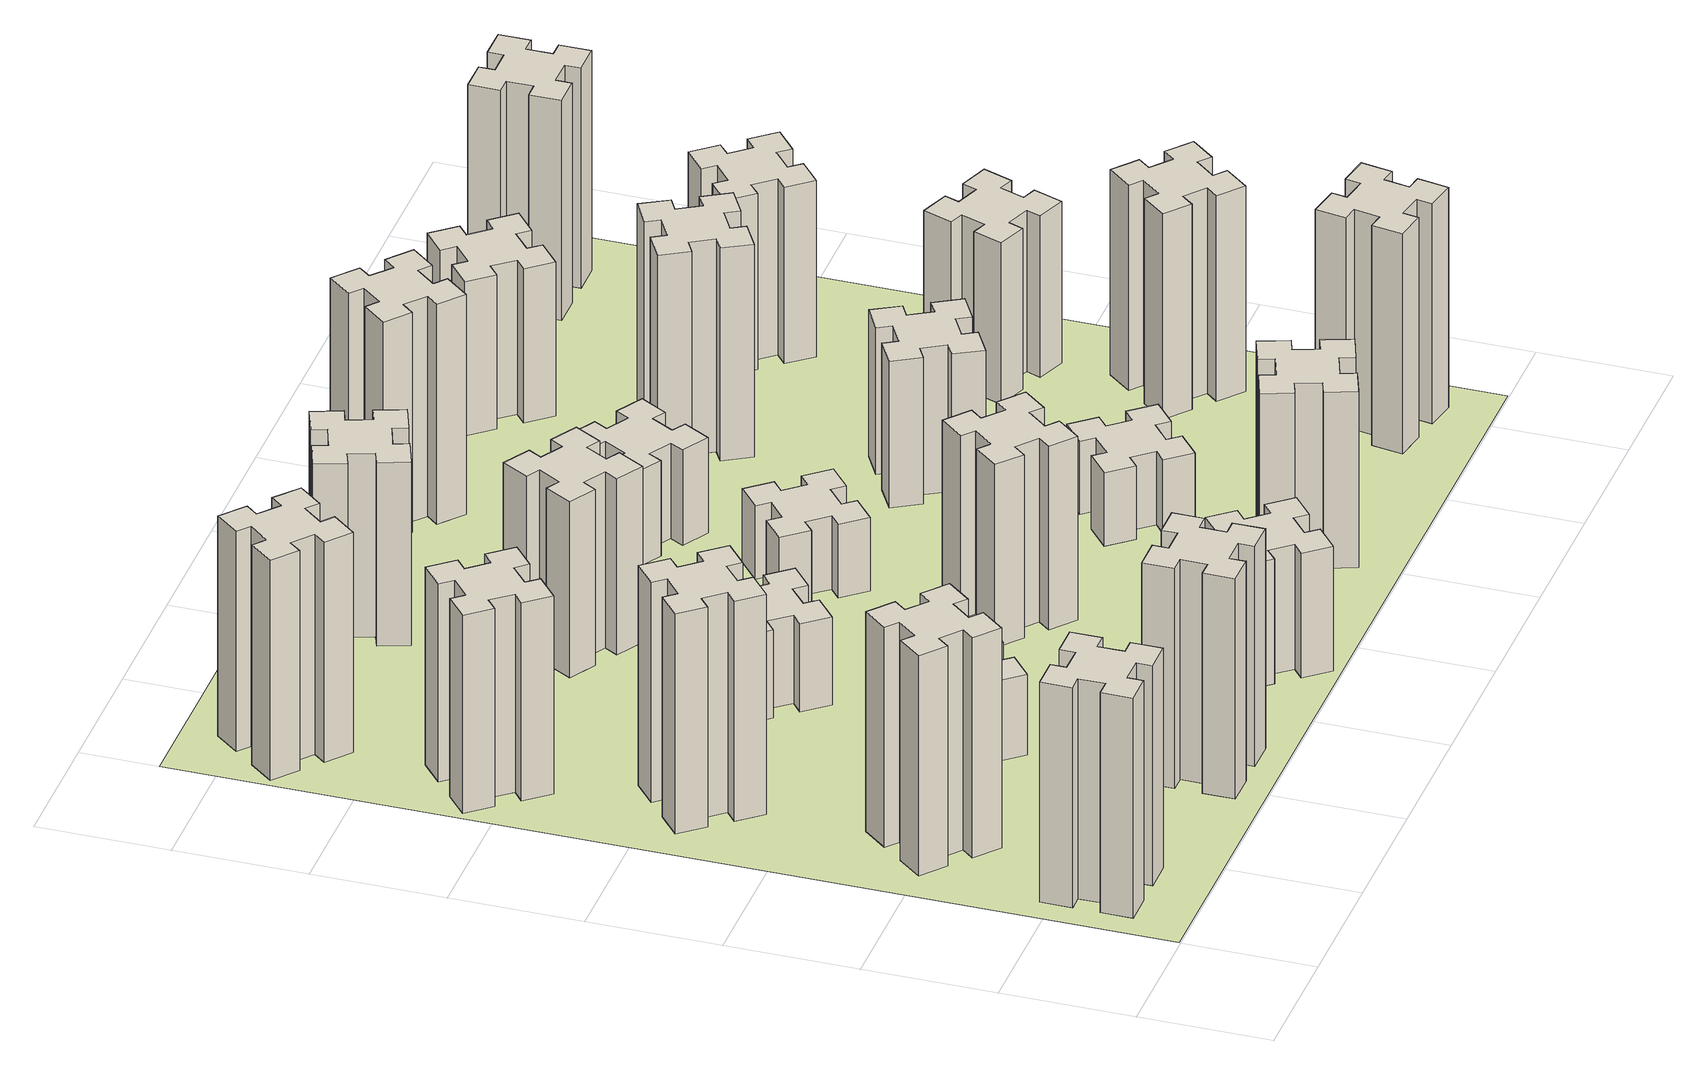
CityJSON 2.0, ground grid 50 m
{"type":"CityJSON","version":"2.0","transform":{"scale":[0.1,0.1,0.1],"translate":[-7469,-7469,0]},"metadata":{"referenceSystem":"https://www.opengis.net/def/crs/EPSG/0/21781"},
"CityObjects":{
"building1":{"type":"Building","attributes":{"class":"1000","function":"1000","usage":"1000","yearOfConstruction":2016,"roofType":"1000","measuredHeight":90,"storeysAboveGround":30,"storeysBelowGround":0},"geometry":[{"type":"Solid","lod":"1","boundaries":[[[[0,1,2,3,4,5,6,7,8,9,10,11,12,13,14,15,16,17,18,19]],[[17,16,20,21]],[[16,15,22,20]],[[15,14,23,22]],[[14,13,24,23]],[[13,12,25,24]],[[12,11,26,25]],[[11,10,27,26]],[[10,9,28,27]],[[9,8,29,28]],[[8,7,30,29]],[[7,6,31,30]],[[6,5,32,31]],[[5,4,33,32]],[[4,3,34,33]],[[3,2,35,34]],[[2,1,36,35]],[[1,0,37,36]],[[0,19,38,37]],[[19,18,39,38]],[[18,17,21,39]],[[24,25,26,27,28,29,30,31,32,33,34,35,36,37,38,39,21,20,22,23]]]]}]},
"building2":{"type":"Building","attributes":{"class":"1000","function":"1000","usage":"1000","yearOfConstruction":2016,"roofType":"1000","measuredHeight":90,"storeysAboveGround":30,"storeysBelowGround":0},"geometry":[{"type":"Solid","lod":"1","boundaries":[[[[40,41,42,43,44,45,46,47,48,49,50,51,52,53,54,55,56,57,58,59]],[[57,56,60,61]],[[56,55,62,60]],[[55,54,63,62]],[[54,53,64,63]],[[53,52,65,64]],[[52,51,66,65]],[[51,50,67,66]],[[50,49,68,67]],[[49,48,69,68]],[[48,47,70,69]],[[47,46,71,70]],[[46,45,72,71]],[[45,44,73,72]],[[44,43,74,73]],[[43,42,75,74]],[[42,41,76,75]],[[41,40,77,76]],[[40,59,78,77]],[[59,58,79,78]],[[58,57,61,79]],[[64,65,66,67,68,69,70,71,72,73,74,75,76,77,78,79,61,60,62,63]]]]}]},
"building3":{"type":"Building","attributes":{"class":"1000","function":"1000","usage":"1000","yearOfConstruction":2016,"roofType":"1000","measuredHeight":90,"storeysAboveGround":30,"storeysBelowGround":0},"geometry":[{"type":"Solid","lod":"1","boundaries":[[[[80,81,82,83,84,85,86,87,88,89,90,91,92,93,94,95,96,97,98,99]],[[97,96,100,101]],[[96,95,102,100]],[[95,94,103,102]],[[94,93,104,103]],[[93,92,105,104]],[[92,91,106,105]],[[91,90,107,106]],[[90,89,108,107]],[[89,88,109,108]],[[88,87,110,109]],[[87,86,111,110]],[[86,85,112,111]],[[85,84,113,112]],[[84,83,114,113]],[[83,82,115,114]],[[82,81,116,115]],[[81,80,117,116]],[[80,99,118,117]],[[99,98,119,118]],[[98,97,101,119]],[[104,105,106,107,108,109,110,111,112,113,114,115,116,117,118,119,101,100,102,103]]]]}]},
"building4":{"type":"Building","attributes":{"class":"1000","function":"1000","usage":"1000","yearOfConstruction":2016,"roofType":"1000","measuredHeight":81,"storeysAboveGround":30,"storeysBelowGround":0},"geometry":[{"type":"Solid","lod":"1","boundaries":[[[[120,121,122,123,124,125,126,127,128,129,130,131,132,133,134,135,136,137,138,139]],[[137,136,140,141]],[[136,135,142,140]],[[135,134,143,142]],[[134,133,144,143]],[[133,132,145,144]],[[132,131,146,145]],[[131,130,147,146]],[[130,129,148,147]],[[129,128,149,148]],[[128,127,150,149]],[[127,126,151,150]],[[126,125,152,151]],[[125,124,153,152]],[[124,123,154,153]],[[123,122,155,154]],[[122,121,156,155]],[[121,120,157,156]],[[120,139,158,157]],[[139,138,159,158]],[[138,137,141,159]],[[144,145,146,147,148,149,150,151,152,153,154,155,156,157,158,159,141,140,142,143]]]]}]},
"building5":{"type":"Building","attributes":{"class":"1000","function":"1000","usage":"1000","yearOfConstruction":2016,"roofType":"1000","measuredHeight":90,"storeysAboveGround":30,"storeysBelowGround":0},"geometry":[{"type":"Solid","lod":"1","boundaries":[[[[160,161,162,163,164,165,166,167,168,169,170,171,172,173,174,175,176,177,178,179]],[[177,176,180,181]],[[176,175,182,180]],[[175,174,183,182]],[[174,173,184,183]],[[173,172,185,184]],[[172,171,186,185]],[[171,170,187,186]],[[170,169,188,187]],[[169,168,189,188]],[[168,167,190,189]],[[167,166,191,190]],[[166,165,192,191]],[[165,164,193,192]],[[164,163,194,193]],[[163,162,195,194]],[[162,161,196,195]],[[161,160,197,196]],[[160,179,198,197]],[[179,178,199,198]],[[178,177,181,199]],[[184,185,186,187,188,189,190,191,192,193,194,195,196,197,198,199,181,180,182,183]]]]}]},
"building6":{"type":"Building","attributes":{"class":"1000","function":"1000","usage":"1000","yearOfConstruction":2016,"roofType":"1000","measuredHeight":90,"storeysAboveGround":30,"storeysBelowGround":0},"geometry":[{"type":"Solid","lod":"1","boundaries":[[[[200,201,202,203,204,205,206,207,208,209,210,211,212,213,214,215,216,217,218,219]],[[217,216,220,221]],[[216,215,222,220]],[[215,214,223,222]],[[214,213,224,223]],[[213,212,225,224]],[[212,211,226,225]],[[211,210,227,226]],[[210,209,228,227]],[[209,208,229,228]],[[208,207,230,229]],[[207,206,231,230]],[[206,205,232,231]],[[205,204,233,232]],[[204,203,234,233]],[[203,202,235,234]],[[202,201,236,235]],[[201,200,237,236]],[[200,219,238,237]],[[219,218,239,238]],[[218,217,221,239]],[[224,225,226,227,228,229,230,231,232,233,234,235,236,237,238,239,221,220,222,223]]]]}]},
"building7":{"type":"Building","attributes":{"class":"1000","function":"1000","usage":"1000","yearOfConstruction":2016,"roofType":"1000","measuredHeight":33,"storeysAboveGround":30,"storeysBelowGround":0},"geometry":[{"type":"Solid","lod":"1","boundaries":[[[[240,241,242,243,244,245,246,247,248,249,250,251,252,253,254,255,256,257,258,259]],[[257,256,260,261]],[[256,255,262,260]],[[255,254,263,262]],[[254,253,264,263]],[[253,252,265,264]],[[252,251,266,265]],[[251,250,267,266]],[[250,249,268,267]],[[249,248,269,268]],[[248,247,270,269]],[[247,246,271,270]],[[246,245,272,271]],[[245,244,273,272]],[[244,243,274,273]],[[243,242,275,274]],[[242,241,276,275]],[[241,240,277,276]],[[240,259,278,277]],[[259,258,279,278]],[[258,257,261,279]],[[264,265,266,267,268,269,270,271,272,273,274,275,276,277,278,279,261,260,262,263]]]]}]},
"building8":{"type":"Building","attributes":{"class":"1000","function":"1000","usage":"1000","yearOfConstruction":2016,"roofType":"1000","measuredHeight":36,"storeysAboveGround":30,"storeysBelowGround":0},"geometry":[{"type":"Solid","lod":"1","boundaries":[[[[280,281,282,283,284,285,286,287,288,289,290,291,292,293,294,295,296,297,298,299]],[[297,296,300,301]],[[296,295,302,300]],[[295,294,303,302]],[[294,293,304,303]],[[293,292,305,304]],[[292,291,306,305]],[[291,290,307,306]],[[290,289,308,307]],[[289,288,309,308]],[[288,287,310,309]],[[287,286,311,310]],[[286,285,312,311]],[[285,284,313,312]],[[284,283,314,313]],[[283,282,315,314]],[[282,281,316,315]],[[281,280,317,316]],[[280,299,318,317]],[[299,298,319,318]],[[298,297,301,319]],[[304,305,306,307,308,309,310,311,312,313,314,315,316,317,318,319,301,300,302,303]]]]}]},
"building9":{"type":"Building","attributes":{"class":"1000","function":"1000","usage":"1000","yearOfConstruction":2016,"roofType":"1000","measuredHeight":51,"storeysAboveGround":30,"storeysBelowGround":0},"geometry":[{"type":"Solid","lod":"1","boundaries":[[[[320,321,322,323,324,325,326,327,328,329,330,331,332,333,334,335,336,337,338,339]],[[337,336,340,341]],[[336,335,342,340]],[[335,334,343,342]],[[334,333,344,343]],[[333,332,345,344]],[[332,331,346,345]],[[331,330,347,346]],[[330,329,348,347]],[[329,328,349,348]],[[328,327,350,349]],[[327,326,351,350]],[[326,325,352,351]],[[325,324,353,352]],[[324,323,354,353]],[[323,322,355,354]],[[322,321,356,355]],[[321,320,357,356]],[[320,339,358,357]],[[339,338,359,358]],[[338,337,341,359]],[[344,345,346,347,348,349,350,351,352,353,354,355,356,357,358,359,341,340,342,343]]]]}]},
"building10":{"type":"Building","attributes":{"class":"1000","function":"1000","usage":"1000","yearOfConstruction":2016,"roofType":"1000","measuredHeight":72,"storeysAboveGround":30,"storeysBelowGround":0},"geometry":[{"type":"Solid","lod":"1","boundaries":[[[[360,361,362,363,364,365,366,367,368,369,370,371,372,373,374,375,376,377,378,379]],[[377,376,380,381]],[[376,375,382,380]],[[375,374,383,382]],[[374,373,384,383]],[[373,372,385,384]],[[372,371,386,385]],[[371,370,387,386]],[[370,369,388,387]],[[369,368,389,388]],[[368,367,390,389]],[[367,366,391,390]],[[366,365,392,391]],[[365,364,393,392]],[[364,363,394,393]],[[363,362,395,394]],[[362,361,396,395]],[[361,360,397,396]],[[360,379,398,397]],[[379,378,399,398]],[[378,377,381,399]],[[384,385,386,387,388,389,390,391,392,393,394,395,396,397,398,399,381,380,382,383]]]]}]},
"building11":{"type":"Building","attributes":{"class":"1000","function":"1000","usage":"1000","yearOfConstruction":2016,"roofType":"1000","measuredHeight":75,"storeysAboveGround":30,"storeysBelowGround":0},"geometry":[{"type":"Solid","lod":"1","boundaries":[[[[400,401,402,403,404,405,406,407,408,409,410,411,412,413,414,415,416,417,418,419]],[[417,416,420,421]],[[416,415,422,420]],[[415,414,423,422]],[[414,413,424,423]],[[413,412,425,424]],[[412,411,426,425]],[[411,410,427,426]],[[410,409,428,427]],[[409,408,429,428]],[[408,407,430,429]],[[407,406,431,430]],[[406,405,432,431]],[[405,404,433,432]],[[404,403,434,433]],[[403,402,435,434]],[[402,401,436,435]],[[401,400,437,436]],[[400,419,438,437]],[[419,418,439,438]],[[418,417,421,439]],[[424,425,426,427,428,429,430,431,432,433,434,435,436,437,438,439,421,420,422,423]]]]}]},
"building12":{"type":"Building","attributes":{"class":"1000","function":"1000","usage":"1000","yearOfConstruction":2016,"roofType":"1000","measuredHeight":75,"storeysAboveGround":30,"storeysBelowGround":0},"geometry":[{"type":"Solid","lod":"1","boundaries":[[[[440,441,442,443,444,445,446,447,448,449,450,451,452,453,454,455,456,457,458,459]],[[457,456,460,461]],[[456,455,462,460]],[[455,454,463,462]],[[454,453,464,463]],[[453,452,465,464]],[[452,451,466,465]],[[451,450,467,466]],[[450,449,468,467]],[[449,448,469,468]],[[448,447,470,469]],[[447,446,471,470]],[[446,445,472,471]],[[445,444,473,472]],[[444,443,474,473]],[[443,442,475,474]],[[442,441,476,475]],[[441,440,477,476]],[[440,459,478,477]],[[459,458,479,478]],[[458,457,461,479]],[[464,465,466,467,468,469,470,471,472,473,474,475,476,477,478,479,461,460,462,463]]]]}]},
"building13":{"type":"Building","attributes":{"class":"1000","function":"1000","usage":"1000","yearOfConstruction":2016,"roofType":"1000","measuredHeight":30,"storeysAboveGround":30,"storeysBelowGround":0},"geometry":[{"type":"Solid","lod":"1","boundaries":[[[[480,481,482,483,484,485,486,487,488,489,490,491,492,493,494,495,496,497,498,499]],[[497,496,500,501]],[[496,495,502,500]],[[495,494,503,502]],[[494,493,504,503]],[[493,492,505,504]],[[492,491,506,505]],[[491,490,507,506]],[[490,489,508,507]],[[489,488,509,508]],[[488,487,510,509]],[[487,486,511,510]],[[486,485,512,511]],[[485,484,513,512]],[[484,483,514,513]],[[483,482,515,514]],[[482,481,516,515]],[[481,480,517,516]],[[480,499,518,517]],[[499,498,519,518]],[[498,497,501,519]],[[504,505,506,507,508,509,510,511,512,513,514,515,516,517,518,519,501,500,502,503]]]]}]},
"building14":{"type":"Building","attributes":{"class":"1000","function":"1000","usage":"1000","yearOfConstruction":2016,"roofType":"1000","measuredHeight":72,"storeysAboveGround":30,"storeysBelowGround":0},"geometry":[{"type":"Solid","lod":"1","boundaries":[[[[520,521,522,523,524,525,526,527,528,529,530,531,532,533,534,535,536,537,538,539]],[[537,536,540,541]],[[536,535,542,540]],[[535,534,543,542]],[[534,533,544,543]],[[533,532,545,544]],[[532,531,546,545]],[[531,530,547,546]],[[530,529,548,547]],[[529,528,549,548]],[[528,527,550,549]],[[527,526,551,550]],[[526,525,552,551]],[[525,524,553,552]],[[524,523,554,553]],[[523,522,555,554]],[[522,521,556,555]],[[521,520,557,556]],[[520,539,558,557]],[[539,538,559,558]],[[538,537,541,559]],[[544,545,546,547,548,549,550,551,552,553,554,555,556,557,558,559,541,540,542,543]]]]}]},
"building15":{"type":"Building","attributes":{"class":"1000","function":"1000","usage":"1000","yearOfConstruction":2016,"roofType":"1000","measuredHeight":39,"storeysAboveGround":30,"storeysBelowGround":0},"geometry":[{"type":"Solid","lod":"1","boundaries":[[[[560,561,562,563,564,565,566,567,568,569,570,571,572,573,574,575,576,577,578,579]],[[577,576,580,581]],[[576,575,582,580]],[[575,574,583,582]],[[574,573,584,583]],[[573,572,585,584]],[[572,571,586,585]],[[571,570,587,586]],[[570,569,588,587]],[[569,568,589,588]],[[568,567,590,589]],[[567,566,591,590]],[[566,565,592,591]],[[565,564,593,592]],[[564,563,594,593]],[[563,562,595,594]],[[562,561,596,595]],[[561,560,597,596]],[[560,579,598,597]],[[579,578,599,598]],[[578,577,581,599]],[[584,585,586,587,588,589,590,591,592,593,594,595,596,597,598,599,581,580,582,583]]]]}]},
"building16":{"type":"Building","attributes":{"class":"1000","function":"1000","usage":"1000","yearOfConstruction":2016,"roofType":"1000","measuredHeight":90,"storeysAboveGround":30,"storeysBelowGround":0},"geometry":[{"type":"Solid","lod":"1","boundaries":[[[[600,601,602,603,604,605,606,607,608,609,610,611,612,613,614,615,616,617,618,619]],[[617,616,620,621]],[[616,615,622,620]],[[615,614,623,622]],[[614,613,624,623]],[[613,612,625,624]],[[612,611,626,625]],[[611,610,627,626]],[[610,609,628,627]],[[609,608,629,628]],[[608,607,630,629]],[[607,606,631,630]],[[606,605,632,631]],[[605,604,633,632]],[[604,603,634,633]],[[603,602,635,634]],[[602,601,636,635]],[[601,600,637,636]],[[600,619,638,637]],[[619,618,639,638]],[[618,617,621,639]],[[624,625,626,627,628,629,630,631,632,633,634,635,636,637,638,639,621,620,622,623]]]]}]},
"building17":{"type":"Building","attributes":{"class":"1000","function":"1000","usage":"1000","yearOfConstruction":2016,"roofType":"1000","measuredHeight":30,"storeysAboveGround":30,"storeysBelowGround":0},"geometry":[{"type":"Solid","lod":"1","boundaries":[[[[640,641,642,643,644,645,646,647,648,649,650,651,652,653,654,655,656,657,658,659]],[[657,656,660,661]],[[656,655,662,660]],[[655,654,663,662]],[[654,653,664,663]],[[653,652,665,664]],[[652,651,666,665]],[[651,650,667,666]],[[650,649,668,667]],[[649,648,669,668]],[[648,647,670,669]],[[647,646,671,670]],[[646,645,672,671]],[[645,644,673,672]],[[644,643,674,673]],[[643,642,675,674]],[[642,641,676,675]],[[641,640,677,676]],[[640,659,678,677]],[[659,658,679,678]],[[658,657,661,679]],[[664,665,666,667,668,669,670,671,672,673,674,675,676,677,678,679,661,660,662,663]]]]}]},
"building18":{"type":"Building","attributes":{"class":"1000","function":"1000","usage":"1000","yearOfConstruction":2016,"roofType":"1000","measuredHeight":60,"storeysAboveGround":30,"storeysBelowGround":0},"geometry":[{"type":"Solid","lod":"1","boundaries":[[[[680,681,682,683,684,685,686,687,688,689,690,691,692,693,694,695,696,697,698,699]],[[697,696,700,701]],[[696,695,702,700]],[[695,694,703,702]],[[694,693,704,703]],[[693,692,705,704]],[[692,691,706,705]],[[691,690,707,706]],[[690,689,708,707]],[[689,688,709,708]],[[688,687,710,709]],[[687,686,711,710]],[[686,685,712,711]],[[685,684,713,712]],[[684,683,714,713]],[[683,682,715,714]],[[682,681,716,715]],[[681,680,717,716]],[[680,699,718,717]],[[699,698,719,718]],[[698,697,701,719]],[[704,705,706,707,708,709,710,711,712,713,714,715,716,717,718,719,701,700,702,703]]]]}]},
"building19":{"type":"Building","attributes":{"class":"1000","function":"1000","usage":"1000","yearOfConstruction":2016,"roofType":"1000","measuredHeight":87,"storeysAboveGround":30,"storeysBelowGround":0},"geometry":[{"type":"Solid","lod":"1","boundaries":[[[[720,721,722,723,724,725,726,727,728,729,730,731,732,733,734,735,736,737,738,739]],[[737,736,740,741]],[[736,735,742,740]],[[735,734,743,742]],[[734,733,744,743]],[[733,732,745,744]],[[732,731,746,745]],[[731,730,747,746]],[[730,729,748,747]],[[729,728,749,748]],[[728,727,750,749]],[[727,726,751,750]],[[726,725,752,751]],[[725,724,753,752]],[[724,723,754,753]],[[723,722,755,754]],[[722,721,756,755]],[[721,720,757,756]],[[720,739,758,757]],[[739,738,759,758]],[[738,737,741,759]],[[744,745,746,747,748,749,750,751,752,753,754,755,756,757,758,759,741,740,742,743]]]]}]},
"building20":{"type":"Building","attributes":{"class":"1000","function":"1000","usage":"1000","yearOfConstruction":2016,"roofType":"1000","measuredHeight":90,"storeysAboveGround":30,"storeysBelowGround":0},"geometry":[{"type":"Solid","lod":"1","boundaries":[[[[760,761,762,763,764,765,766,767,768,769,770,771,772,773,774,775,776,777,778,779]],[[777,776,780,781]],[[776,775,782,780]],[[775,774,783,782]],[[774,773,784,783]],[[773,772,785,784]],[[772,771,786,785]],[[771,770,787,786]],[[770,769,788,787]],[[769,768,789,788]],[[768,767,790,789]],[[767,766,791,790]],[[766,765,792,791]],[[765,764,793,792]],[[764,763,794,793]],[[763,762,795,794]],[[762,761,796,795]],[[761,760,797,796]],[[760,779,798,797]],[[779,778,799,798]],[[778,777,781,799]],[[784,785,786,787,788,789,790,791,792,793,794,795,796,797,798,799,781,780,782,783]]]]}]},
"building21":{"type":"Building","attributes":{"class":"1000","function":"1000","usage":"1000","yearOfConstruction":2016,"roofType":"1000","measuredHeight":63,"storeysAboveGround":30,"storeysBelowGround":0},"geometry":[{"type":"Solid","lod":"1","boundaries":[[[[800,801,802,803,804,805,806,807,808,809,810,811,812,813,814,815,816,817,818,819]],[[817,816,820,821]],[[816,815,822,820]],[[815,814,823,822]],[[814,813,824,823]],[[813,812,825,824]],[[812,811,826,825]],[[811,810,827,826]],[[810,809,828,827]],[[809,808,829,828]],[[808,807,830,829]],[[807,806,831,830]],[[806,805,832,831]],[[805,804,833,832]],[[804,803,834,833]],[[803,802,835,834]],[[802,801,836,835]],[[801,800,837,836]],[[800,819,838,837]],[[819,818,839,838]],[[818,817,821,839]],[[824,825,826,827,828,829,830,831,832,833,834,835,836,837,838,839,821,820,822,823]]]]}]},
"building22":{"type":"Building","attributes":{"class":"1000","function":"1000","usage":"1000","yearOfConstruction":2016,"roofType":"1000","measuredHeight":84,"storeysAboveGround":30,"storeysBelowGround":0},"geometry":[{"type":"Solid","lod":"1","boundaries":[[[[840,841,842,843,844,845,846,847,848,849,850,851,852,853,854,855,856,857,858,859]],[[857,856,860,861]],[[856,855,862,860]],[[855,854,863,862]],[[854,853,864,863]],[[853,852,865,864]],[[852,851,866,865]],[[851,850,867,866]],[[850,849,868,867]],[[849,848,869,868]],[[848,847,870,869]],[[847,846,871,870]],[[846,845,872,871]],[[845,844,873,872]],[[844,843,874,873]],[[843,842,875,874]],[[842,841,876,875]],[[841,840,877,876]],[[840,859,878,877]],[[859,858,879,878]],[[858,857,861,879]],[[864,865,866,867,868,869,870,871,872,873,874,875,876,877,878,879,861,860,862,863]]]]}]},
"building23":{"type":"Building","attributes":{"class":"1000","function":"1000","usage":"1000","yearOfConstruction":2016,"roofType":"1000","measuredHeight":66,"storeysAboveGround":30,"storeysBelowGround":0},"geometry":[{"type":"Solid","lod":"1","boundaries":[[[[880,881,882,883,884,885,886,887,888,889,890,891,892,893,894,895,896,897,898,899]],[[897,896,900,901]],[[896,895,902,900]],[[895,894,903,902]],[[894,893,904,903]],[[893,892,905,904]],[[892,891,906,905]],[[891,890,907,906]],[[890,889,908,907]],[[889,888,909,908]],[[888,887,910,909]],[[887,886,911,910]],[[886,885,912,911]],[[885,884,913,912]],[[884,883,914,913]],[[883,882,915,914]],[[882,881,916,915]],[[881,880,917,916]],[[880,899,918,917]],[[899,898,919,918]],[[898,897,901,919]],[[904,905,906,907,908,909,910,911,912,913,914,915,916,917,918,919,901,900,902,903]]]]}]},
"building24":{"type":"Building","attributes":{"class":"1000","function":"1000","usage":"1000","yearOfConstruction":2016,"roofType":"1000","measuredHeight":72,"storeysAboveGround":30,"storeysBelowGround":0},"geometry":[{"type":"Solid","lod":"1","boundaries":[[[[920,921,922,923,924,925,926,927,928,929,930,931,932,933,934,935,936,937,938,939]],[[937,936,940,941]],[[936,935,942,940]],[[935,934,943,942]],[[934,933,944,943]],[[933,932,945,944]],[[932,931,946,945]],[[931,930,947,946]],[[930,929,948,947]],[[929,928,949,948]],[[928,927,950,949]],[[927,926,951,950]],[[926,925,952,951]],[[925,924,953,952]],[[924,923,954,953]],[[923,922,955,954]],[[922,921,956,955]],[[921,920,957,956]],[[920,939,958,957]],[[939,938,959,958]],[[938,937,941,959]],[[944,945,946,947,948,949,950,951,952,953,954,955,956,957,958,959,941,940,942,943]]]]}]},
"building25":{"type":"Building","attributes":{"class":"1000","function":"1000","usage":"1000","yearOfConstruction":2016,"roofType":"1000","measuredHeight":90,"storeysAboveGround":30,"storeysBelowGround":0},"geometry":[{"type":"Solid","lod":"1","boundaries":[[[[960,961,962,963,964,965,966,967,968,969,970,971,972,973,974,975,976,977,978,979]],[[977,976,980,981]],[[976,975,982,980]],[[975,974,983,982]],[[974,973,984,983]],[[973,972,985,984]],[[972,971,986,985]],[[971,970,987,986]],[[970,969,988,987]],[[969,968,989,988]],[[968,967,990,989]],[[967,966,991,990]],[[966,965,992,991]],[[965,964,993,992]],[[964,963,994,993]],[[963,962,995,994]],[[962,961,996,995]],[[961,960,997,996]],[[960,979,998,997]],[[979,978,999,998]],[[978,977,981,999]],[[984,985,986,987,988,989,990,991,992,993,994,995,996,997,998,999,981,980,982,983]]]]}]},
"landuse1":{"type":"LandUse","attributes":{"name":"plot1","function":"1010"},"geometry":[{"type":"MultiSurface","lod":"1","boundaries":[[[1000,1001,1002,1003]]]}]}
},
"vertices":[
[165,425,0],[165,325,0],[105,325,0],[105,205,0],[225,205,0],[225,265,0],[325,265,0],[325,205,0],[445,205,0],[445,325,0],[385,325,0],[385,425,0],[445,425,0],[445,545,0],[325,545,0],[325,485,0],[225,485,0],[225,545,0],[105,545,0],[105,425,0],[225,485,900],[225,545,900],[325,485,900],[325,545,900],[445,545,900],[445,425,900],[385,425,900],[385,325,900],[445,325,900],[445,205,900],[325,205,900],[325,265,900],[225,265,900],[225,205,900],[105,205,900],[105,325,900],[165,325,900],[165,425,900],[105,425,900],[105,545,900],
[484,1067,0],[408,1132,0],[446,1178,0],[354,1255,0],[277,1163,0],[323,1124,0],[259,1048,0],[213,1086,0],[136,994,0],[228,917,0],[266,963,0],[343,899,0],[304,853,0],[396,776,0],[473,868,0],[427,906,0],[492,983,0],[538,944,0],[615,1036,0],[523,1113,0],[492,983,900],[538,944,900],[427,906,900],[473,868,900],[396,776,900],[304,853,900],[343,899,900],[266,963,900],[228,917,900],[136,994,900],[213,1086,900],[259,1048,900],[323,1124,900],[277,1163,900],[354,1255,900],[446,1178,900],[408,1132,900],[484,1067,900],[523,1113,900],[615,1036,900],
[492,1888,0],[427,1964,0],[473,2003,0],[396,2095,0],[304,2018,0],[343,1972,0],[266,1907,0],[228,1953,0],[136,1876,0],[213,1784,0],[259,1823,0],[323,1746,0],[277,1708,0],[354,1616,0],[446,1693,0],[408,1739,0],[484,1803,0],[523,1757,0],[615,1834,0],[538,1926,0],[484,1803,900],[523,1757,900],[408,1739,900],[446,1693,900],[354,1616,900],[277,1708,900],[323,1746,900],[259,1823,900],[213,1784,900],[136,1876,900],[228,1953,900],[266,1907,900],[343,1972,900],[304,2018,900],[396,2095,900],[473,2003,900],[427,1964,900],[492,1888,900],[538,1926,900],[615,1834,900],
[243,2712,0],[166,2647,0],[128,2693,0],[36,2616,0],[113,2524,0],[159,2563,0],[223,2486,0],[177,2448,0],[254,2356,0],[346,2433,0],[308,2479,0],[384,2543,0],[423,2497,0],[515,2574,0],[438,2666,0],[392,2628,0],[327,2704,0],[373,2743,0],[296,2835,0],[204,2758,0],[327,2704,810],[373,2743,810],[392,2628,810],[438,2666,810],[515,2574,810],[423,2497,810],[384,2543,810],[308,2479,810],[346,2433,810],[254,2356,810],[177,2448,810],[223,2486,810],[159,2563,810],[113,2524,810],[36,2616,810],[128,2693,810],[166,2647,810],[243,2712,810],[204,2758,810],[296,2835,810],
[1225,225,0],[1225,325,0],[1285,325,0],[1285,445,0],[1165,445,0],[1165,385,0],[1065,385,0],[1065,445,0],[945,445,0],[945,325,0],[1005,325,0],[1005,225,0],[945,225,0],[945,105,0],[1065,105,0],[1065,165,0],[1165,165,0],[1165,105,0],[1285,105,0],[1285,225,0],[1165,165,900],[1165,105,900],[1065,165,900],[1065,105,900],[945,105,900],[945,225,900],[1005,225,900],[1005,325,900],[945,325,900],[945,445,900],[1065,445,900],[1065,385,900],[1165,385,900],[1165,445,900],[1285,445,900],[1285,325,900],[1225,325,900],[1225,225,900],[1285,225,900],[1285,105,900],
[384,3387,0],[308,3452,0],[346,3498,0],[254,3575,0],[177,3483,0],[223,3444,0],[159,3368,0],[113,3406,0],[36,3314,0],[128,3237,0],[166,3283,0],[243,3219,0],[204,3173,0],[296,3096,0],[373,3188,0],[327,3226,0],[392,3303,0],[438,3264,0],[515,3356,0],[423,3433,0],[392,3303,900],[438,3264,900],[327,3226,900],[373,3188,900],[296,3096,900],[204,3173,900],[243,3219,900],[166,3283,900],[128,3237,900],[36,3314,900],[113,3406,900],[159,3368,900],[223,3444,900],[177,3483,900],[254,3575,900],[346,3498,900],[308,3452,900],[384,3387,900],[423,3433,900],[515,3356,900],
[983,1232,0],[906,1167,0],[868,1213,0],[776,1136,0],[853,1044,0],[899,1083,0],[963,1006,0],[917,968,0],[994,876,0],[1086,953,0],[1048,999,0],[1124,1063,0],[1163,1017,0],[1255,1094,0],[1178,1186,0],[1132,1148,0],[1067,1224,0],[1113,1263,0],[1036,1355,0],[944,1278,0],[1067,1224,330],[1113,1263,330],[1132,1148,330],[1178,1186,330],[1255,1094,330],[1163,1017,330],[1124,1063,330],[1048,999,330],[1086,953,330],[994,876,330],[917,968,330],[963,1006,330],[899,1083,330],[853,1044,330],[776,1136,330],[868,1213,330],[906,1167,330],[983,1232,330],[944,1278,330],[1036,1355,330],
[1083,1972,0],[1006,1907,0],[968,1953,0],[876,1876,0],[953,1784,0],[999,1823,0],[1063,1746,0],[1017,1708,0],[1094,1616,0],[1186,1693,0],[1148,1739,0],[1224,1803,0],[1263,1757,0],[1355,1834,0],[1278,1926,0],[1232,1888,0],[1167,1964,0],[1213,2003,0],[1136,2095,0],[1044,2018,0],[1167,1964,360],[1213,2003,360],[1232,1888,360],[1278,1926,360],[1355,1834,360],[1263,1757,360],[1224,1803,360],[1148,1739,360],[1186,1693,360],[1094,1616,360],[1017,1708,360],[1063,1746,360],[999,1823,360],[953,1784,360],[876,1876,360],[968,1953,360],[1006,1907,360],[1083,1972,360],[1044,2018,360],[1136,2095,360],
[1739,243,0],[1803,166,0],[1757,128,0],[1834,36,0],[1926,113,0],[1888,159,0],[1964,223,0],[2003,177,0],[2095,254,0],[2018,346,0],[1972,308,0],[1907,384,0],[1953,423,0],[1876,515,0],[1784,438,0],[1823,392,0],[1746,327,0],[1708,373,0],[1616,296,0],[1693,204,0],[1746,327,510],[1708,373,510],[1823,392,510],[1784,438,510],[1876,515,510],[1953,423,510],[1907,384,510],[1972,308,510],[2018,346,510],[2095,254,510],[2003,177,510],[1964,223,510],[1888,159,510],[1926,113,510],[1834,36,510],[1757,128,510],[1803,166,510],[1739,243,510],[1693,204,510],[1616,296,510],
[1314,2666,0],[1227,2716,0],[1257,2768,0],[1153,2828,0],[1093,2724,0],[1145,2694,0],[1095,2607,0],[1043,2637,0],[983,2533,0],[1087,2473,0],[1117,2525,0],[1204,2475,0],[1174,2423,0],[1278,2363,0],[1338,2467,0],[1286,2497,0],[1336,2584,0],[1388,2554,0],[1448,2658,0],[1344,2718,0],[1336,2584,720],[1388,2554,720],[1286,2497,720],[1338,2467,720],[1278,2363,720],[1174,2423,720],[1204,2475,720],[1117,2525,720],[1087,2473,720],[983,2533,720],[1043,2637,720],[1095,2607,720],[1145,2694,720],[1093,2724,720],[1153,2828,720],[1257,2768,720],[1227,2716,720],[1314,2666,720],[1344,2718,720],[1448,2658,720],
[1125,3456,0],[1031,3422,0],[1010,3478,0],[897,3437,0],[939,3324,0],[995,3345,0],[1029,3251,0],[973,3230,0],[1014,3117,0],[1127,3159,0],[1106,3215,0],[1200,3249,0],[1220,3193,0],[1333,3234,0],[1292,3347,0],[1236,3326,0],[1202,3420,0],[1258,3440,0],[1217,3553,0],[1104,3512,0],[1202,3420,750],[1258,3440,750],[1236,3326,750],[1292,3347,750],[1333,3234,750],[1220,3193,750],[1200,3249,750],[1106,3215,750],[1127,3159,750],[1014,3117,750],[973,3230,750],[1029,3251,750],[995,3345,750],[939,3324,750],[897,3437,750],[1010,3478,750],[1031,3422,750],[1125,3456,750],[1104,3512,750],[1217,3553,750],
[1803,1324,0],[1739,1248,0],[1693,1286,0],[1616,1194,0],[1708,1117,0],[1746,1163,0],[1823,1099,0],[1784,1053,0],[1876,976,0],[1953,1068,0],[1907,1106,0],[1972,1183,0],[2018,1144,0],[2095,1236,0],[2003,1313,0],[1964,1267,0],[1888,1332,0],[1926,1378,0],[1834,1455,0],[1757,1363,0],[1888,1332,750],[1926,1378,750],[1964,1267,750],[2003,1313,750],[2095,1236,750],[2018,1144,750],[1972,1183,750],[1907,1106,750],[1953,1068,750],[1876,976,750],[1784,1053,750],[1823,1099,750],[1746,1163,750],[1708,1117,750],[1616,1194,750],[1693,1286,750],[1739,1248,750],[1803,1324,750],[1757,1363,750],[1834,1455,750],
[1972,1988,0],[1907,2064,0],[1953,2103,0],[1876,2195,0],[1784,2118,0],[1823,2072,0],[1746,2007,0],[1708,2053,0],[1616,1976,0],[1693,1884,0],[1739,1923,0],[1803,1846,0],[1757,1808,0],[1834,1716,0],[1926,1793,0],[1888,1839,0],[1964,1903,0],[2003,1857,0],[2095,1934,0],[2018,2026,0],[1964,1903,300],[2003,1857,300],[1888,1839,300],[1926,1793,300],[1834,1716,300],[1757,1808,300],[1803,1846,300],[1739,1923,300],[1693,1884,300],[1616,1976,300],[1708,2053,300],[1746,2007,300],[1823,2072,300],[1784,2118,300],[1876,2195,300],[1953,2103,300],[1907,2064,300],[1972,1988,300],[2018,2026,300],[2095,1934,300],
[2586,255,0],[2680,289,0],[2700,233,0],[2813,274,0],[2772,387,0],[2716,366,0],[2682,460,0],[2738,480,0],[2697,593,0],[2584,552,0],[2605,496,0],[2511,462,0],[2490,518,0],[2377,477,0],[2419,364,0],[2475,385,0],[2509,291,0],[2453,270,0],[2494,157,0],[2607,199,0],[2509,291,720],[2453,270,720],[2475,385,720],[2419,364,720],[2377,477,720],[2490,518,720],[2511,462,720],[2605,496,720],[2584,552,720],[2697,593,720],[2738,480,720],[2682,460,720],[2716,366,720],[2772,387,720],[2813,274,720],[2700,233,720],[2680,289,720],[2586,255,720],[2607,199,720],[2494,157,720],
[2026,2497,0],[2076,2584,0],[2128,2554,0],[2188,2658,0],[2084,2718,0],[2054,2666,0],[1967,2716,0],[1997,2768,0],[1893,2828,0],[1833,2724,0],[1885,2694,0],[1835,2607,0],[1783,2637,0],[1723,2533,0],[1827,2473,0],[1857,2525,0],[1944,2475,0],[1914,2423,0],[2018,2363,0],[2078,2467,0],[1944,2475,390],[1914,2423,390],[1857,2525,390],[1827,2473,390],[1723,2533,390],[1783,2637,390],[1835,2607,390],[1885,2694,390],[1833,2724,390],[1893,2828,390],[1997,2768,390],[1967,2716,390],[2054,2666,390],[2084,2718,390],[2188,2658,390],[2128,2554,390],[2076,2584,390],[2026,2497,390],[2078,2467,390],[2018,2363,390],
[1746,3383,0],[1823,3319,0],[1784,3273,0],[1876,3196,0],[1953,3288,0],[1907,3326,0],[1972,3403,0],[2018,3364,0],[2095,3456,0],[2003,3533,0],[1964,3487,0],[1888,3552,0],[1926,3598,0],[1834,3675,0],[1757,3583,0],[1803,3544,0],[1739,3468,0],[1693,3506,0],[1616,3414,0],[1708,3337,0],[1739,3468,900],[1693,3506,900],[1803,3544,900],[1757,3583,900],[1834,3675,900],[1926,3598,900],[1888,3552,900],[1964,3487,900],[2003,3533,900],[2095,3456,900],[2018,3364,900],[1972,3403,900],[1907,3326,900],[1953,3288,900],[1876,3196,900],[1784,3273,900],[1823,3319,900],[1746,3383,900],[1708,3337,900],[1616,3414,900],
[2563,1132,0],[2486,1067,0],[2448,1113,0],[2356,1036,0],[2433,944,0],[2479,983,0],[2543,906,0],[2497,868,0],[2574,776,0],[2666,853,0],[2628,899,0],[2704,963,0],[2743,917,0],[2835,994,0],[2758,1086,0],[2712,1048,0],[2647,1124,0],[2693,1163,0],[2616,1255,0],[2524,1178,0],[2647,1124,300],[2693,1163,300],[2712,1048,300],[2758,1086,300],[2835,994,300],[2743,917,300],[2704,963,300],[2628,899,300],[2666,853,300],[2574,776,300],[2497,868,300],[2543,906,300],[2479,983,300],[2433,944,300],[2356,1036,300],[2448,1113,300],[2486,1067,300],[2563,1132,300],[2524,1178,300],[2616,1255,300],
[2475,1744,0],[2525,1657,0],[2473,1627,0],[2533,1523,0],[2637,1583,0],[2607,1635,0],[2694,1685,0],[2724,1633,0],[2828,1693,0],[2768,1797,0],[2716,1767,0],[2666,1854,0],[2718,1884,0],[2658,1988,0],[2554,1928,0],[2584,1876,0],[2497,1826,0],[2467,1878,0],[2363,1818,0],[2423,1714,0],[2497,1826,600],[2467,1878,600],[2584,1876,600],[2554,1928,600],[2658,1988,600],[2718,1884,600],[2666,1854,600],[2716,1767,600],[2768,1797,600],[2828,1693,600],[2724,1633,600],[2694,1685,600],[2607,1635,600],[2637,1583,600],[2533,1523,600],[2473,1627,600],[2525,1657,600],[2475,1744,600],[2423,1714,600],[2363,1818,600],
[2475,2584,0],[2525,2497,0],[2473,2467,0],[2533,2363,0],[2637,2423,0],[2607,2475,0],[2694,2525,0],[2724,2473,0],[2828,2533,0],[2768,2637,0],[2716,2607,0],[2666,2694,0],[2718,2724,0],[2658,2828,0],[2554,2768,0],[2584,2716,0],[2497,2666,0],[2467,2718,0],[2363,2658,0],[2423,2554,0],[2497,2666,870],[2467,2718,870],[2584,2716,870],[2554,2768,870],[2658,2828,870],[2718,2724,870],[2666,2694,870],[2716,2607,870],[2768,2637,870],[2828,2533,870],[2724,2473,870],[2694,2525,870],[2607,2475,870],[2637,2423,870],[2533,2363,870],[2473,2467,870],[2525,2497,870],[2475,2584,870],[2423,2554,870],[2363,2658,870],
[3504,475,0],[3405,492,0],[3416,551,0],[3297,572,0],[3277,454,0],[3336,444,0],[3318,345,0],[3259,356,0],[3238,237,0],[3357,217,0],[3367,276,0],[3465,258,0],[3455,199,0],[3573,178,0],[3594,297,0],[3535,307,0],[3552,405,0],[3611,395,0],[3632,513,0],[3514,534,0],[3552,405,900],[3611,395,900],[3535,307,900],[3594,297,900],[3573,178,900],[3455,199,900],[3465,258,900],[3367,276,900],[3357,217,900],[3238,237,900],[3259,356,900],[3318,345,900],[3336,444,900],[3277,454,900],[3297,572,900],[3416,551,900],[3405,492,900],[3504,475,900],[3514,534,900],[3632,513,900],
[2712,3368,0],[2647,3444,0],[2693,3483,0],[2616,3575,0],[2524,3498,0],[2563,3452,0],[2486,3387,0],[2448,3433,0],[2356,3356,0],[2433,3264,0],[2479,3303,0],[2543,3226,0],[2497,3188,0],[2574,3096,0],[2666,3173,0],[2628,3219,0],[2704,3283,0],[2743,3237,0],[2835,3314,0],[2758,3406,0],[2704,3283,630],[2743,3237,630],[2628,3219,630],[2666,3173,630],[2574,3096,630],[2497,3188,630],[2543,3226,630],[2479,3303,630],[2433,3264,630],[2356,3356,630],[2448,3433,630],[2486,3387,630],[2563,3452,630],[2524,3498,630],[2616,3575,630],[2693,3483,630],[2647,3444,630],[2712,3368,630],[2758,3406,630],[2835,3314,630],
[3487,1006,0],[3552,1083,0],[3598,1044,0],[3675,1136,0],[3583,1213,0],[3544,1167,0],[3468,1232,0],[3506,1278,0],[3414,1355,0],[3337,1263,0],[3383,1224,0],[3319,1148,0],[3273,1186,0],[3196,1094,0],[3288,1017,0],[3326,1063,0],[3403,999,0],[3364,953,0],[3456,876,0],[3533,968,0],[3403,999,840],[3364,953,840],[3326,1063,840],[3288,1017,840],[3196,1094,840],[3273,1186,840],[3319,1148,840],[3383,1224,840],[3337,1263,840],[3414,1355,840],[3506,1278,840],[3468,1232,840],[3544,1167,840],[3583,1213,840],[3675,1136,840],[3598,1044,840],[3552,1083,840],[3487,1006,840],[3533,968,840],[3456,876,840],
[3422,1671,0],[3456,1765,0],[3512,1744,0],[3553,1857,0],[3440,1898,0],[3420,1842,0],[3326,1876,0],[3347,1932,0],[3234,1973,0],[3193,1860,0],[3249,1840,0],[3215,1746,0],[3159,1767,0],[3117,1654,0],[3230,1613,0],[3251,1669,0],[3345,1635,0],[3324,1579,0],[3437,1537,0],[3478,1650,0],[3345,1635,660],[3324,1579,660],[3251,1669,660],[3230,1613,660],[3117,1654,660],[3159,1767,660],[3215,1746,660],[3249,1840,660],[3193,1860,660],[3234,1973,660],[3347,1932,660],[3326,1876,660],[3420,1842,660],[3440,1898,660],[3553,1857,660],[3512,1744,660],[3456,1765,660],[3422,1671,660],[3478,1650,660],[3437,1537,660],
[3119,2563,0],[3183,2486,0],[3137,2448,0],[3214,2356,0],[3306,2433,0],[3268,2479,0],[3344,2543,0],[3383,2497,0],[3475,2574,0],[3398,2666,0],[3352,2628,0],[3287,2704,0],[3333,2743,0],[3256,2835,0],[3164,2758,0],[3203,2712,0],[3126,2647,0],[3088,2693,0],[2996,2616,0],[3073,2524,0],[3126,2647,720],[3088,2693,720],[3203,2712,720],[3164,2758,720],[3256,2835,720],[3333,2743,720],[3287,2704,720],[3352,2628,720],[3398,2666,720],[3475,2574,720],[3383,2497,720],[3344,2543,720],[3268,2479,720],[3306,2433,720],[3214,2356,720],[3137,2448,720],[3183,2486,720],[3119,2563,720],[3073,2524,720],[2996,2616,720],
[3285,3325,0],[3385,3325,0],[3385,3265,0],[3505,3265,0],[3505,3385,0],[3445,3385,0],[3445,3485,0],[3505,3485,0],[3505,3605,0],[3385,3605,0],[3385,3545,0],[3285,3545,0],[3285,3605,0],[3165,3605,0],[3165,3485,0],[3225,3485,0],[3225,3385,0],[3165,3385,0],[3165,3265,0],[3285,3265,0],[3225,3385,900],[3165,3385,900],[3225,3485,900],[3165,3485,900],[3165,3605,900],[3285,3605,900],[3285,3545,900],[3385,3545,900],[3385,3605,900],[3505,3605,900],[3505,3485,900],[3445,3485,900],[3445,3385,900],[3505,3385,900],[3505,3265,900],[3385,3265,900],[3385,3325,900],[3285,3325,900],[3285,3265,900],[3165,3265,900],
[5,3705,0],[3705,3705,0],[3705,5,0],[5,5,0]
]}
